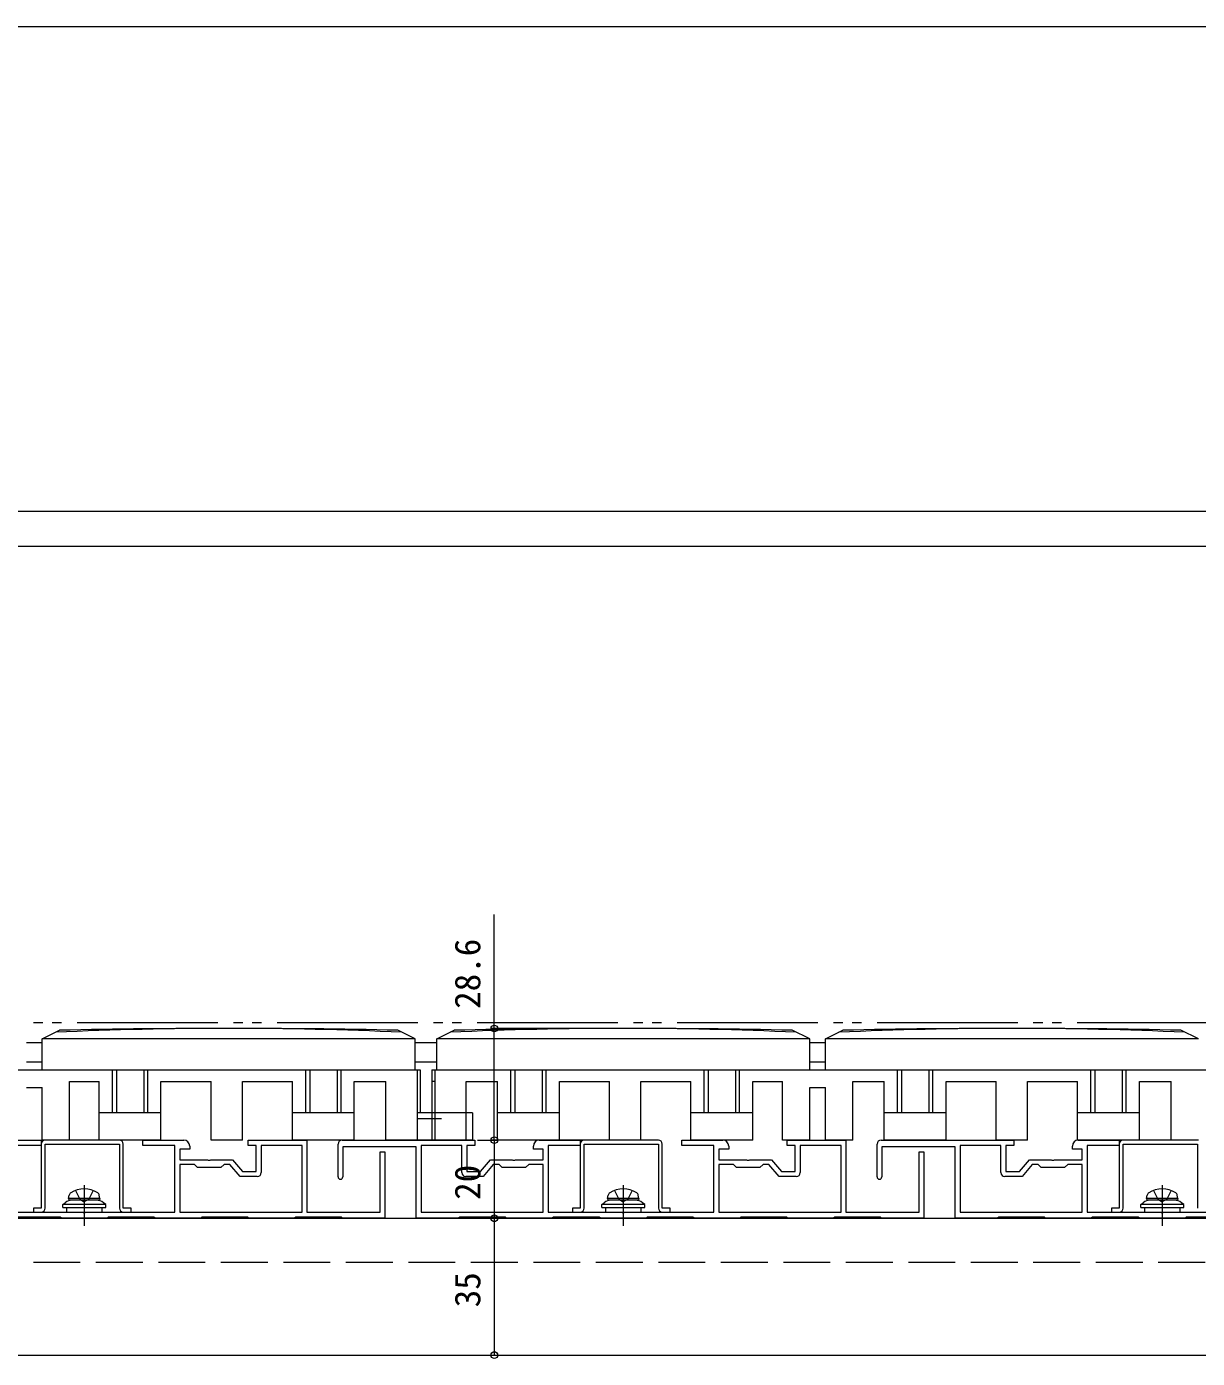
# Model space of a CAD drawing. Units: millimetres, scale not verified. Extents: x -693 to 693, y -1118 to 1123.
# Drawn here: x -134.8 to 165, y 201.6 to 542.4 of the extents above; entities that cross this region are included whole.
import ezdxf
from ezdxf.enums import TextEntityAlignment as Align

# ---------------------------------------------------------------- set-up
doc = ezdxf.new("R2010")
doc.units = ezdxf.units.MM
doc.header["$LTSCALE"] = 4
for name, pattern in [('CHAIN2', [12, 9, -1, 1, -1]), ('DASHED3', [4, 3, -1]), ('DOUBLE_CHAIN2', [12.8, 9, -1, 0.6, -0.6, 0.6, -1])]:
    doc.linetypes.add(name, pattern=pattern)
for name, color, linetype, lineweight in [('0-2_YKK_ZWAK', 4, 'Continuous', 9), ('0-4_YKK_12', 2, 'Continuous', 9), ('0-5_YKK_13', 6, 'Continuous', 9), ('0-6_YKK_D', 7, 'Continuous', 9)]:
    doc.layers.add(name, color=color, linetype=linetype, lineweight=lineweight)
doc.styles.add('ＭＳ ゴシック', font='')
doc.styles.get('ＭＳ ゴシック').set_extended_font_data('MS Gothic')

msp = doc.modelspace()

# ---------------------------------------------------------------- linework, layer by layer
at = {"layer": '0-2_YKK_ZWAK'}
for p, q in [((-130.793, 283.312), (-126.33, 285.544)), ((-35.293, 283.312), (-130.793, 283.312)), ((-130.793, 275.412), (-130.793, 283.312)), ((-35.293, 283.312), (-39.756, 285.544)), ((-35.293, 275.412), (-35.293, 283.312)), ((65.707, 283.312), (-29.793, 283.312)), ((65.707, 283.312), (61.244, 285.544)), ((65.707, 275.412), (65.707, 283.312)), ((69.707, 283.312), (74.17, 285.544)), ((165.207, 283.312), (69.707, 283.312)), ((69.707, 275.412), (69.707, 283.312)), ((165.207, 283.312), (160.744, 285.544)), ((-331.043, 275.412), (-34.043, 275.412)), ((-112.793, 264.412), (-112.793, 275.412)), ((-111.793, 275.412), (-111.793, 264.412)), ((-104.793, 275.412), (-104.793, 264.412)), ((-103.793, 264.412), (-103.793, 275.412)), ((-63.293, 264.412), (-63.293, 275.412)), ((-62.293, 275.412), (-62.293, 264.412)), ((-55.293, 275.412), (-55.293, 264.412)), ((-54.293, 264.412), (-54.293, 275.412)), ((-34.793, 275.412), (-34.793, 257.412)), ((-34.043, 275.412), (-34.043, 264.412)), ((-31.043, 275.412), (-31.043, 257.412)), ((-31.043, 275.412), (265.957, 275.412)), ((-30.293, 275.412), (-30.293, 257.412)), ((-10.793, 264.412), (-10.793, 275.412)), ((-9.793, 275.412), (-9.793, 264.412)), ((-2.793, 275.412), (-2.793, 264.412)), ((-1.793, 264.412), (-1.793, 275.412)), ((38.707, 264.412), (38.707, 275.412)), ((39.707, 275.412), (39.707, 264.412)), ((46.707, 275.412), (46.707, 264.412)), ((47.707, 264.412), (47.707, 275.412)), ((88.207, 264.412), (88.207, 275.412)), ((89.207, 275.412), (89.207, 264.412)), ((96.207, 275.412), (96.207, 264.412)), ((97.207, 264.412), (97.207, 275.412)), ((137.707, 264.412), (137.707, 275.412)), ((138.707, 275.412), (138.707, 264.412)), ((145.707, 275.412), (145.707, 264.412)), ((146.707, 264.412), (146.707, 275.412)), ((-134.793, 270.912), (-130.793, 270.912)), ((-130.793, 257.412), (-130.793, 270.912)), ((-123.793, 257.412), (-123.793, 272.412)), ((-123.793, 272.412), (-116.193, 272.412)), ((-116.193, 257.412), (-116.193, 272.412)), ((-100.393, 257.412), (-100.393, 272.412)), ((-100.393, 272.412), (-87.543, 272.412)), ((-87.543, 257.412), (-87.543, 272.412)), ((-79.543, 272.412), (-66.693, 272.412)), ((-79.543, 257.412), (-79.543, 272.412)), ((-66.693, 257.412), (-66.693, 272.412)), ((-50.893, 272.412), (-42.793, 272.412)), ((-50.893, 257.412), (-50.893, 272.412)), ((-30.293, 272.412), (-31.043, 272.412)), ((-22.293, 272.412), (-14.193, 272.412)), ((-22.293, 257.412), (-22.293, 272.412)), ((-14.193, 257.412), (-14.193, 272.412)), ((1.607, 272.412), (14.457, 272.412)), ((1.607, 257.412), (1.607, 272.412)), ((14.457, 257.412), (14.457, 272.412)), ((22.457, 257.412), (22.457, 272.412)), ((22.457, 272.412), (35.307, 272.412)), ((35.307, 257.412), (35.307, 272.412)), ((51.107, 257.412), (51.107, 272.412)), ((51.107, 272.412), (58.707, 272.412)), ((65.707, 257.412), (65.707, 270.912)), ((65.707, 270.912), (69.707, 270.912)), ((69.707, 257.412), (69.707, 270.912)), ((76.707, 257.412), (76.707, 272.412)), ((76.707, 272.412), (84.807, 272.412)), ((84.807, 257.412), (84.807, 272.412)), ((113.457, 257.412), (113.457, 272.412)), ((121.457, 272.412), (134.307, 272.412)), ((121.457, 257.412), (121.457, 272.412)), ((134.307, 257.412), (134.307, 272.412)), ((150.107, 257.412), (150.107, 272.412)), ((150.107, 272.412), (158.207, 272.412)), ((158.207, 257.412), (158.207, 272.412)), ((-100.393, 264.412), (-116.193, 264.412)), ((-50.893, 264.412), (-66.693, 264.412)), ((-20.643, 264.412), (-34.793, 264.412)), ((-34.793, 262.912), (-28.543, 262.912)), ((1.607, 264.412), (-14.193, 264.412)), ((51.107, 264.412), (35.307, 264.412)), ((100.607, 264.412), (84.807, 264.412)), ((150.107, 264.412), (134.307, 264.412)), ((-123.793, 257.412), (-130.793, 257.412)), ((-100.393, 257.412), (-116.193, 257.412)), ((-79.543, 257.412), (-87.543, 257.412)), ((-50.893, 257.412), (-66.693, 257.412)), ((-22.293, 257.412), (-31.043, 257.412)), ((1.607, 257.412), (-14.193, 257.412)), ((-2.793, 257.412), (-9.793, 257.412)), ((22.457, 257.412), (14.457, 257.412)), ((51.107, 257.412), (35.307, 257.412)), ((46.707, 257.412), (39.707, 257.412)), ((76.707, 257.412), (69.707, 257.412)), ((100.607, 257.412), (84.807, 257.412)), ((96.207, 257.412), (89.207, 257.412)), ((121.457, 257.412), (113.457, 257.412)), ((150.107, 257.412), (134.307, 257.412)), ((145.707, 257.412), (138.707, 257.412)), ((165.207, 257.412), (158.207, 257.412)), ((-124.043, 242.512), (-123.902, 243.314)), ((-116.043, 242.512), (-124.043, 242.512)), ((-124.043, 242.512), (-123.955, 242.012)), ((-116.132, 242.012), (-123.955, 242.012)), ((-116.942, 242.012), (-123.144, 242.012)), ((-116.043, 242.512), (-116.185, 243.314)), ((-116.043, 242.512), (-116.132, 242.012)), ((13.957, 242.512), (14.098, 243.314)), ((21.957, 242.512), (13.957, 242.512)), ((13.957, 242.512), (14.045, 242.012)), ((21.868, 242.012), (14.045, 242.012)), ((21.058, 242.012), (14.856, 242.012)), ((21.957, 242.512), (21.815, 243.314)), ((21.957, 242.512), (21.868, 242.012)), ((151.957, 242.512), (152.098, 243.314)), ((159.957, 242.512), (151.957, 242.512)), ((151.957, 242.512), (152.045, 242.012)), ((159.868, 242.012), (152.045, 242.012)), ((159.058, 242.012), (152.856, 242.012)), ((159.957, 242.512), (159.815, 243.314)), ((159.957, 242.512), (159.868, 242.012)), ((-125.543, 240.962), (-124.946, 241.411)), ((-125.543, 240.212), (-125.543, 240.963)), ((-114.543, 240.962), (-125.543, 240.962)), ((-125.543, 240.212), (-114.543, 240.212)), ((-124.543, 240.212), (-124.543, 239.012)), ((-124.543, 239.012), (-115.543, 239.012)), ((-115.543, 240.212), (-115.543, 239.012)), ((-114.543, 240.962), (-115.141, 241.411)), ((-114.543, 240.212), (-114.543, 240.962)), ((12.457, 240.962), (13.054, 241.411)), ((12.457, 240.212), (12.457, 240.963)), ((23.457, 240.962), (12.457, 240.962)), ((12.457, 240.212), (23.457, 240.212)), ((13.457, 240.212), (13.457, 239.012)), ((13.457, 239.012), (22.457, 239.012)), ((22.457, 240.212), (22.457, 239.012)), ((23.457, 240.962), (22.859, 241.411)), ((23.457, 240.212), (23.457, 240.962)), ((150.457, 240.962), (151.054, 241.411)), ((150.457, 240.212), (150.457, 240.963)), ((161.457, 240.962), (150.457, 240.962)), ((150.457, 240.212), (161.457, 240.212)), ((151.457, 240.212), (151.457, 239.012)), ((151.457, 239.012), (160.457, 239.012)), ((160.457, 240.212), (160.457, 239.012)), ((161.457, 240.962), (160.859, 241.411)), ((161.457, 240.212), (161.457, 240.962))]:
    msp.add_line(p, q, dxfattribs=at)
for points in [[(-29.793, 275.412), (-29.793, 283.312), (-25.33, 285.544)], [(-20.643, 264.412), (-20.643, 257.412), (-42.793, 257.412), (-42.793, 272.412)], [(65.707, 257.412), (58.707, 257.412), (58.707, 272.412)], [(100.607, 257.412), (100.607, 272.412), (113.457, 272.412)], [(-122.301, 244.507), (-121.188, 242.275), (-120.043, 241.666)], [(-117.785, 244.507), (-118.898, 242.275), (-120.043, 241.666)], [(15.699, 244.507), (16.812, 242.275), (17.957, 241.666)], [(20.215, 244.507), (19.102, 242.275), (17.957, 241.666)], [(153.699, 244.507), (154.812, 242.275), (155.957, 241.666)], [(158.215, 244.507), (157.102, 242.275), (155.957, 241.666)]]:
    msp.add_lwpolyline(points, dxfattribs=at)
for centre, radius, start, end in [((-83.039, -714.039), 1000.051, 87.46053, 92.53947), ((-83.043, -1713.988), 2000, 88.75982, 91.24018), ((17.961, -714.039), 1000.051, 87.46053, 92.53947), ((17.957, -1713.988), 2000, 88.75982, 91.24018), ((117.461, -714.039), 1000.051, 87.46053, 92.53947), ((117.457, -1713.988), 2000, 88.75982, 91.24018), ((-123.144, 239.012), 3, 90, 126.9), ((-123.016, 243.158), 0.9, 122.05588, 170), ((-120.043, 238.412), 6.5, 57.94412, 122.05588), ((-116.942, 239.012), 3, 53.1, 90), ((-117.071, 243.158), 0.9, 10, 57.94412), ((14.856, 239.012), 3, 90, 126.9), ((14.984, 243.158), 0.9, 122.05588, 170), ((17.957, 238.412), 6.5, 57.94412, 122.05588), ((21.058, 239.012), 3, 53.1, 90), ((20.929, 243.158), 0.9, 10, 57.94412), ((152.856, 239.012), 3, 90, 126.9), ((152.984, 243.158), 0.9, 122.05588, 170), ((155.957, 238.412), 6.5, 57.94412, 122.05588), ((159.058, 239.012), 3, 53.1, 90), ((158.929, 243.158), 0.9, 10, 57.94412)]:
    msp.add_arc(centre, radius, start, end, dxfattribs=at)
at = {"layer": '0-4_YKK_12'}
for p, q in [((-390.543, 542.412), (274.957, 542.412)), ((-390.543, 418.412), (274.957, 418.412)), ((-390.543, 409.412), (274.957, 409.412)), ((-134.785, 282.412), (-130.793, 282.412)), ((-35.293, 282.412), (-29.793, 282.412)), ((65.707, 282.412), (69.707, 282.412)), ((-130.793, 277.412), (-134.785, 277.412)), ((-29.793, 277.412), (-35.293, 277.412)), ((69.707, 277.412), (65.707, 277.412)), ((-367.043, 237.412), (391.457, 237.412)), ((-367.043, 202.412), (391.457, 202.412))]:
    msp.add_line(p, q, dxfattribs=at)
at = {"layer": '0-4_YKK_12', "linetype": 'CHAIN2'}
for p, q in [((-120.043, 245.912), (-120.043, 235.462)), ((17.957, 245.912), (17.957, 235.462)), ((155.957, 245.912), (155.957, 235.462))]:
    msp.add_line(p, q, dxfattribs=at)
at = {"layer": '0-4_YKK_12', "linetype": 'DASHED3'}
msp.add_line((358.957, 226.069), (-236.043, 226.069), dxfattribs=at)
at = {"layer": '0-5_YKK_13', "linetype": 'DOUBLE_CHAIN2'}
msp.add_line((374.957, 287.412), (-579.572, 287.412), dxfattribs=at)
at = {"layer": '0-5_YKK_13'}
for p, q in [((16.957, 286.012), (-16.043, 286.012)), ((-19.343, 257.412), (-14.043, 257.412)), ((17.457, 257.412), (-16.043, 257.412)), ((-15.043, 257.412), (-15.043, 237.412)), ((-24.249, 237.412), (-14.043, 237.412)), ((-23.749, 237.412), (-14.043, 237.412)), ((-15.043, 237.412), (-15.043, 202.412)), ((-19.46, 202.412), (-14.043, 202.412))]:
    msp.add_line(p, q, dxfattribs=at)
msp.add_lwpolyline([(-15.043, 257.412), (-15.043, 286.012), (-15.043, 315.172)], dxfattribs=at)
for centre in [(-15.043, 286.012), (-15.043, 257.412), (-15.043, 257.412), (-15.043, 237.412), (-15.043, 237.412), (-15.043, 202.412)]:
    msp.add_circle(centre, 0.85, dxfattribs=at)
at = {"layer": '0-6_YKK_D'}
for p, q in [((-111.043, 257.412), (-130.043, 257.412)), ((-55.043, 248.012), (-55.043, 256.412)), ((26.957, 257.412), (7.957, 257.412)), ((82.957, 248.012), (82.957, 256.412)), ((164.957, 257.412), (145.957, 257.412)), ((-95.543, 239.012), (-64.243, 239.012)), ((-33.743, 239.012), (-2.543, 239.012)), ((42.457, 239.012), (73.757, 239.012)), ((104.257, 239.012), (135.457, 239.012))]:
    msp.add_line(p, q, dxfattribs=at)
for points in [[(-141.543, 257.412), (-131.043, 257.412), (-131.043, 256.012), (-139.243, 256.012), (-139.243, 239.012), (-120.502, 239.012), (-120.318, 238.892), (-119.768, 238.892), (-119.585, 239.012), (-96.843, 239.012), (-96.843, 256.012), (-105.043, 256.012), (-105.043, 257.412), (-94.543, 257.412)], [(-93.043, 255.912), (-93.043, 255.112), (-95.543, 255.112), (-95.543, 252.412), (-88.502, 252.412), (-88.318, 252.292), (-87.768, 252.292), (-87.585, 252.412), (-82.043, 252.412), (-79.543, 249.412), (-76.043, 249.412), (-76.043, 256.012), (-78.043, 256.012), (-78.043, 257.412), (-63.043, 257.412), (-63.043, 239.012), (-44.243, 239.012), (-44.243, 254.412), (-43.043, 254.412), (-43.043, 237.412), (-53.893, 237.412), (-54.193, 237.712), (-65.893, 237.712), (-66.193, 237.412), (-77.893, 237.412), (-78.193, 237.712), (-89.893, 237.712), (-90.193, 237.412), (-101.893, 237.412), (-102.193, 237.712), (-113.893, 237.712), (-114.193, 237.412), (-125.893, 237.412), (-126.193, 237.712), (-137.893, 237.712)], [(-131.043, 256.412), (-131.043, 240.012), (-133.043, 240.012), (-133.043, 239.012), (-131.043, 239.012)], [(-130.043, 240.012), (-130.043, 256.412), (-111.043, 256.412), (-111.043, 240.012)], [(-110.043, 239.012), (-108.043, 239.012), (-108.043, 240.012), (-110.043, 240.012), (-110.043, 256.412)], [(-95.543, 239.012), (-64.243, 239.012), (-64.243, 256.012), (-74.743, 256.012), (-74.743, 249.112)], [(-54.043, 257.412), (-20.043, 257.412), (-20.043, 256.012), (-22.043, 256.012), (-22.043, 249.412), (-18.543, 249.412), (-16.043, 252.412), (-10.502, 252.412), (-10.318, 252.292), (-9.768, 252.292), (-9.585, 252.412), (-2.543, 252.412), (-2.543, 255.112), (-5.043, 255.112), (-5.043, 255.912)], [(-24.193, 237.412), (-35.043, 237.412), (-35.043, 255.712), (-53.843, 255.712), (-53.843, 248.012)], [(-23.343, 249.112), (-23.343, 256.012), (-33.743, 256.012), (-33.743, 239.012)], [(44.957, 255.912), (44.957, 255.112), (42.457, 255.112), (42.457, 252.412), (49.498, 252.412), (49.682, 252.292), (50.232, 252.292), (50.415, 252.412), (55.957, 252.412), (58.457, 249.412), (61.957, 249.412), (61.957, 256.012), (59.957, 256.012), (59.957, 257.412), (74.957, 257.412), (74.957, 239.012), (93.757, 239.012), (93.757, 254.412), (94.957, 254.412), (94.957, 237.412), (84.107, 237.412), (83.807, 237.712), (72.107, 237.712), (71.807, 237.412), (60.107, 237.412), (59.807, 237.712), (48.107, 237.712), (47.807, 237.412), (36.107, 237.412), (35.807, 237.712), (24.107, 237.712), (23.807, 237.412), (12.107, 237.412), (11.807, 237.712), (0.107, 237.712), (-0.193, 237.412), (-11.893, 237.412), (-12.193, 237.712), (-23.893, 237.712), (-24.193, 237.412)], [(-3.543, 257.412), (6.957, 257.412), (6.957, 256.012), (-1.243, 256.012), (-1.243, 239.012), (17.498, 239.012), (17.682, 238.892), (18.232, 238.892), (18.415, 239.012), (41.157, 239.012), (41.157, 256.012), (32.957, 256.012), (32.957, 257.412), (43.457, 257.412)], [(6.957, 256.412), (6.957, 240.012), (4.957, 240.012), (4.957, 239.012), (6.957, 239.012)], [(7.957, 240.012), (7.957, 256.412), (26.957, 256.412), (26.957, 240.012)], [(27.957, 239.012), (29.957, 239.012), (29.957, 240.012), (27.957, 240.012), (27.957, 256.412)], [(42.457, 239.012), (73.757, 239.012), (73.757, 256.012), (63.257, 256.012), (63.257, 249.112)], [(83.957, 257.412), (117.957, 257.412), (117.957, 256.012), (115.957, 256.012), (115.957, 249.412), (119.457, 249.412), (121.957, 252.412), (127.498, 252.412), (127.682, 252.292), (128.232, 252.292), (128.415, 252.412), (135.457, 252.412), (135.457, 255.112), (132.957, 255.112), (132.957, 255.912)], [(113.807, 237.412), (102.957, 237.412), (102.957, 255.712), (84.157, 255.712), (84.157, 248.012)], [(114.657, 249.112), (114.657, 256.012), (104.257, 256.012), (104.257, 239.012)], [(134.457, 257.412), (144.957, 257.412), (144.957, 256.012), (136.757, 256.012), (136.757, 239.012), (155.498, 239.012), (155.682, 238.892), (156.232, 238.892), (156.415, 239.012), (179.157, 239.012), (179.157, 256.012), (170.957, 256.012), (170.957, 257.412), (181.457, 257.412)], [(144.957, 256.412), (144.957, 240.012), (142.957, 240.012), (142.957, 239.012), (144.957, 239.012)], [(145.957, 240.012), (145.957, 256.412), (164.957, 256.412), (164.957, 240.012)], [(-75.743, 248.112), (-80.152, 248.112), (-82.736, 251.212), (-84.243, 251.212), (-85.043, 250.412), (-91.043, 250.412), (-91.843, 251.212), (-95.543, 251.212), (-95.543, 239.012)], [(-33.743, 239.012), (-2.543, 239.012), (-2.543, 251.212), (-6.243, 251.212), (-7.043, 250.412), (-13.043, 250.412), (-13.843, 251.212), (-15.351, 251.212), (-17.934, 248.112), (-22.343, 248.112)], [(62.257, 248.112), (57.848, 248.112), (55.264, 251.212), (53.757, 251.212), (52.957, 250.412), (46.957, 250.412), (46.157, 251.212), (42.457, 251.212), (42.457, 239.012)], [(104.257, 239.012), (135.457, 239.012), (135.457, 251.212), (131.757, 251.212), (130.957, 250.412), (124.957, 250.412), (124.157, 251.212), (122.649, 251.212), (120.066, 248.112), (115.657, 248.112)], [(173.807, 237.712), (162.107, 237.712), (161.807, 237.412), (150.107, 237.412), (149.807, 237.712), (138.107, 237.712), (137.807, 237.412), (126.107, 237.412), (125.807, 237.712), (114.107, 237.712), (113.807, 237.412)]]:
    msp.add_lwpolyline(points, dxfattribs=at)
for centre, radius, start, end in [((-130.043, 256.412), 1, 90.00001, 179.99999), ((-111.043, 256.412), 1, 0.00001, 89.99999), ((-94.543, 255.912), 1.5, 0.00001, 89.99999), ((-54.043, 256.412), 1, 90.00001, 179.99999), ((-3.543, 255.912), 1.5, 90.00001, 179.99999), ((7.957, 256.412), 1, 90.00001, 179.99999), ((26.957, 256.412), 1, 0.00001, 89.99999), ((43.457, 255.912), 1.5, 0.00001, 89.99999), ((83.957, 256.412), 1, 90.00001, 179.99999), ((134.457, 255.912), 1.5, 90.00001, 179.99999), ((145.957, 256.412), 1, 90.00001, 179.99999), ((-75.743, 249.112), 1, 270.00001, 359.99999), ((-22.343, 249.112), 1, 180.00001, 269.99999), ((62.257, 249.112), 1, 270.00001, 359.99999), ((115.657, 249.112), 1, 180.00001, 269.99999), ((-54.443, 248.012), 0.6, 180.00001, 269.99999), ((-54.443, 248.012), 0.6, 270.00001, 359.99999), ((83.557, 248.012), 0.6, 180.00001, 269.99999), ((83.557, 248.012), 0.6, 270.00001, 359.99999), ((-131.043, 240.012), 1, 270.00001, 359.99999), ((-110.043, 240.012), 1, 180.00001, 269.99999), ((6.957, 240.012), 1, 270.00001, 359.99999), ((27.957, 240.012), 1, 180.00001, 269.99999), ((144.957, 240.012), 1, 270.00001, 359.99999)]:
    msp.add_arc(centre, radius, start, end, dxfattribs=at)

# ---------------------------------------------------------------- texts
at = {"layer": '0-5_YKK_13', "style": 'ＭＳ ゴシック'}
for s, p in [('28.6', (-16.643, 291.012)), ('20', (-16.643, 242.132)), ('35', (-16.643, 214.632))]:
    msp.add_text(s, height=6.598, rotation=90, dxfattribs=at).set_placement(p, align=Align.BOTTOM_LEFT)

doc.saveas('drawing.dxf')
